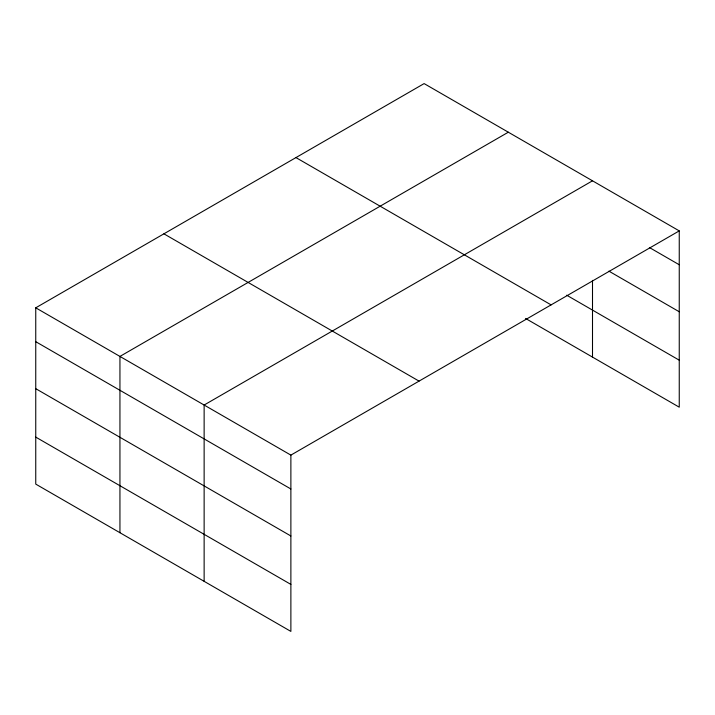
<?xml version="1.0" encoding="UTF-8"?>
<svg xmlns="http://www.w3.org/2000/svg" width="715" height="715" viewBox="0 0 715 715"><rect width="100%" height="100%" fill="white"/><g stroke="black" fill="none" stroke-linecap="round" stroke-linejoin="round"><path stroke-width="1.07" d="M35.75 307.816L290.88 455.115L290.88 631.408L35.75 484.109L35.75 307.816L424.12 83.592L679.25 230.891L679.25 407.184L525.534 318.434M508.311 132.203L119.941 356.419L119.941 532.72M592.503 180.806L204.133 405.03L204.133 581.331M290.88 455.115L679.25 230.891M649.372 247.506L679.25 264.756M608.894 271.137L679.25 311.758M566.673 295.188L679.25 360.181M295.956 157.586L551.086 304.885M163.914 233.823L419.044 381.122M35.75 341.681L290.88 488.98M35.75 388.683L290.88 535.982M35.75 437.106L290.88 584.405M592.503 280.387L592.503 357.107"/></g></svg>
